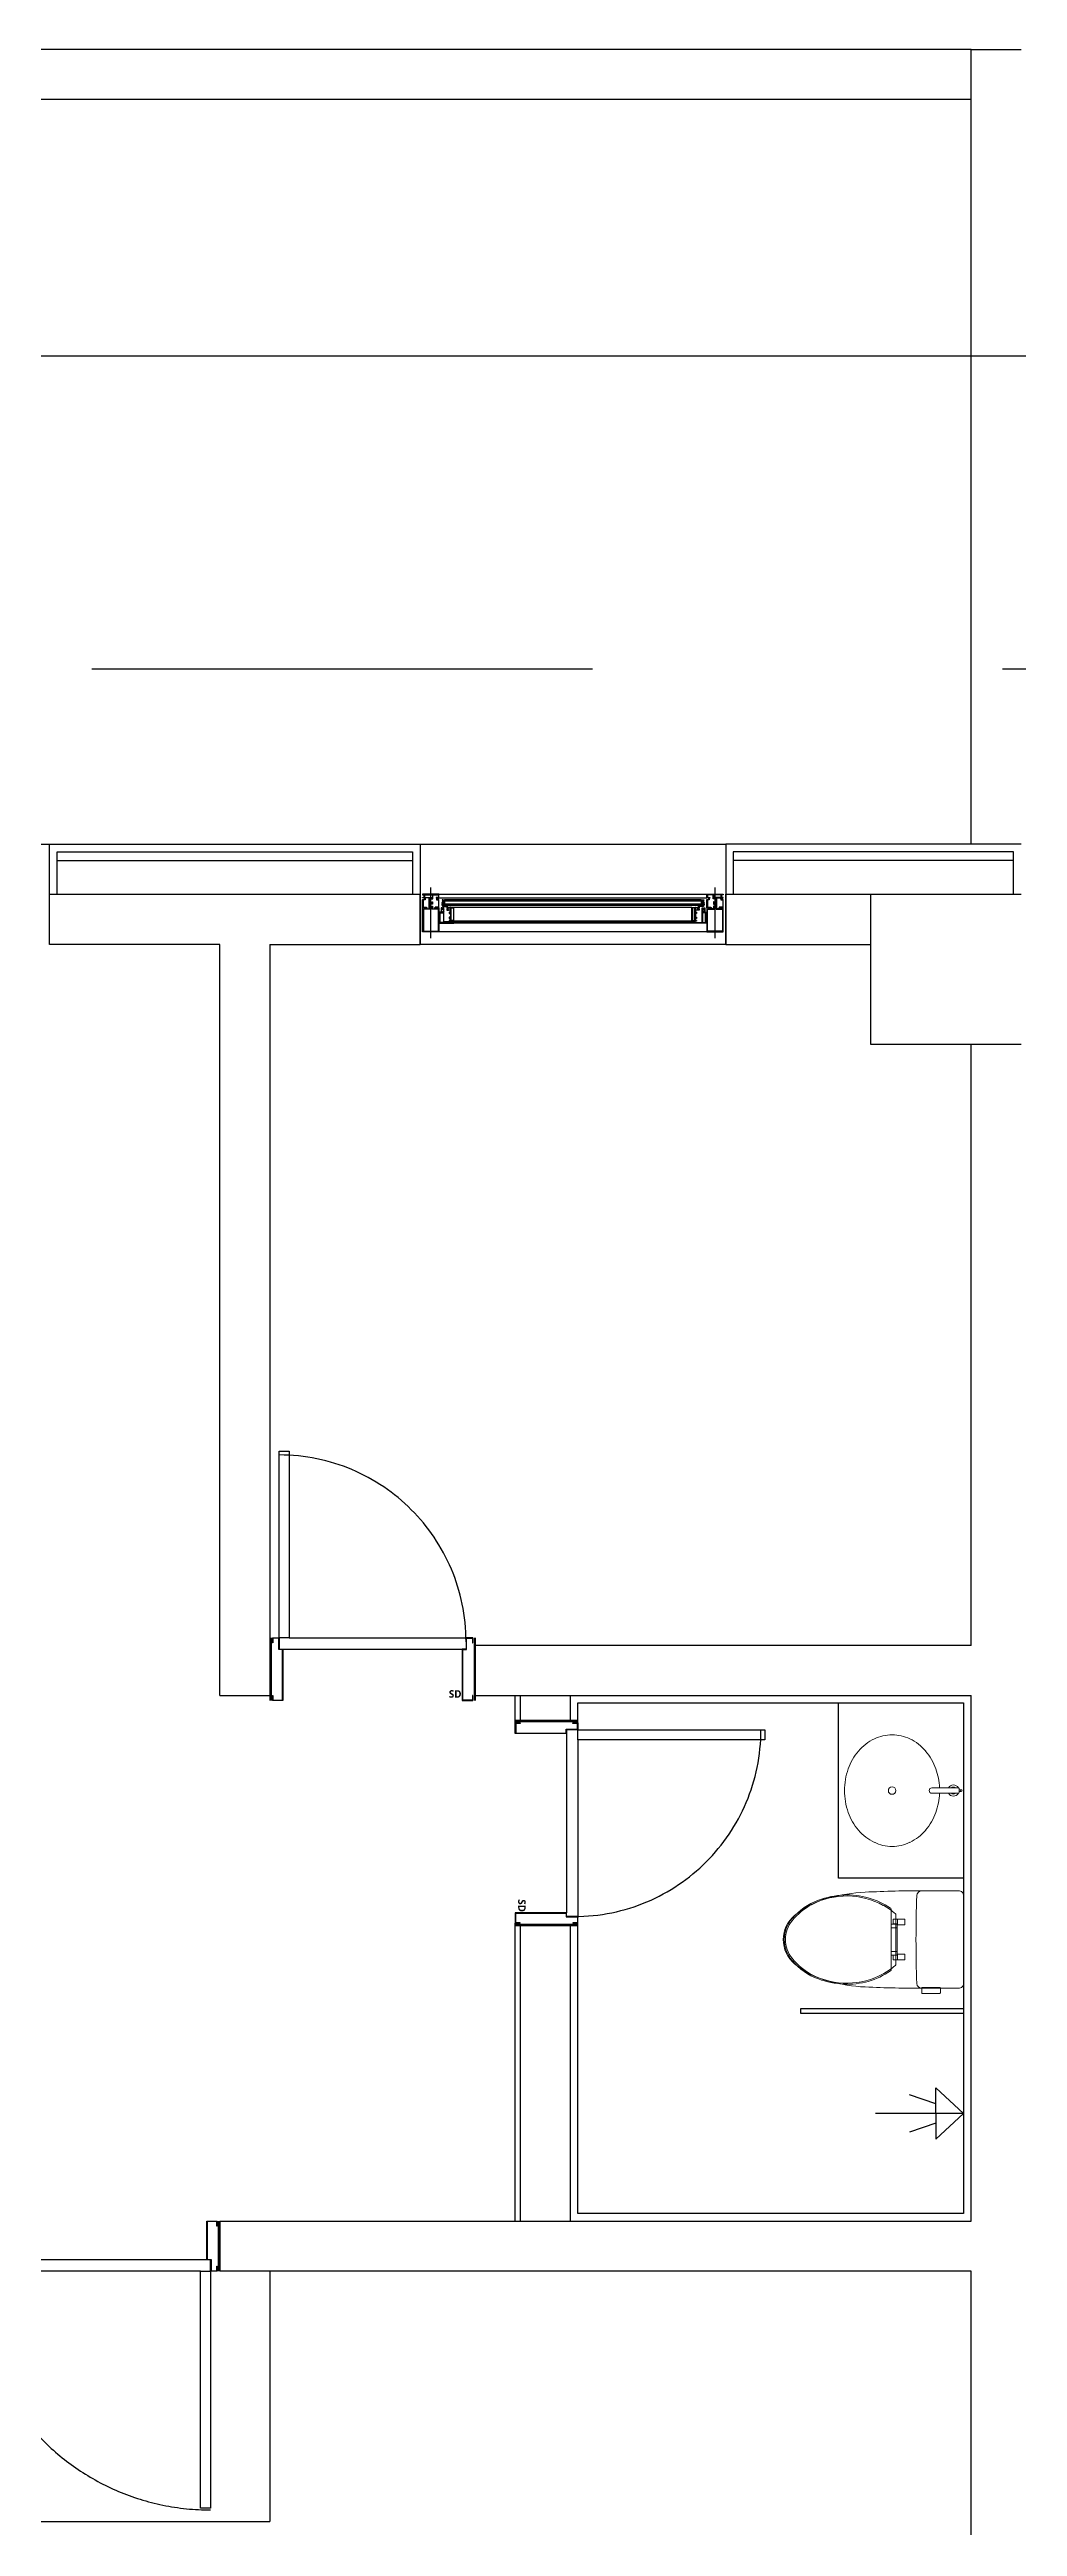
# Model space of a CAD drawing. Header units: millimetres. Extents: x 8456 to 190005487, y 619 to 455456909.
# Drawn here: x 197144 to 197739, y 158882 to 160406 of the extents above; entities that cross this region are included whole.
import ezdxf
from ezdxf.enums import TextEntityAlignment as Align

# ---------------------------------------------------------------- set-up
doc = ezdxf.new("R2010")
doc.units = ezdxf.units.MM
doc.header["$LTSCALE"] = 400
doc.header["$MEASUREMENT"] = 0
for name, pattern in [('ACAD_ISO04W100', [30.5, 24, -3, 0.5, -3]), ('HID', [2, 1.1, -0.9]), ('XR-평면도$0$HID', [2, 1.1, -0.9])]:
    doc.linetypes.add(name, pattern=pattern)
doc.layers.get('0').update_dxf_attribs({"linetype": 'CONTINUOUS'})
for name, color, linetype in [('A-조적해치', 8, 'CONTINUOUS'), ('AA-DOOR', 4, 'CONTINUOUS'), ('AA-FIN2', 6, 'CONTINUOUS'), ('AA-FUR-미설치', 8, 'HID'), ('AA-HAT-타일', 8, 'CONTINUOUS'), ('AA-WALL-조적벽', 3, 'CONTINUOUS'), ('AA-WALL-콘크리트', 2, 'CONTINUOUS'), ('AA-WID', 4, 'CONTINUOUS'), ('AA-공통-단열재', 17, 'CONTINUOUS'), ('COL', 2, 'CONTINUOUS'), ('WID', 4, 'CONTINUOUS')]:
    doc.layers.add(name, color=color, linetype=linetype)
doc.layers.add('AA-TEXT-미표기', color=146, linetype='CONTINUOUS', plot=False)
doc.layers.add('Defpoint', color=161, linetype='CONTINUOUS', plot=False)
doc.layers.add('XR-평면도$0$A-FLXM-SANI', color=6, linetype='CONTINUOUS', lineweight=20)
doc.layers.add('XR-평면도$0$A-SSXM-STAIR', color=7, linetype='CONTINUOUS', lineweight=25)
doc.styles.add('SH_대대리576', font='')
doc.styles.get('SH_대대리576').set_extended_font_data('NanumGothic', bold=True)

# ---------------------------------------------------------------- blocks, each defined once
blk = doc.blocks.new('A$C2DB436D3')
at = {"color": 8, "ltscale": 100}
for p, q in [((7153.5, 23109.6, 2515.7), (7949.9, 23109.6, 2515.7)), ((8275.5, 23109.6, 2515.7), (8543.9, 23109.6, 2515.7))]:
    blk.add_line(p, q, dxfattribs=at)
at = {"layer": 'A-조적해치', "color": 8}
for p in [(8143.5, 21855.6, 2515.7), (7835.5, 21635.6, 2515.7)]:
    blk.add_line(p, (8143.5, 21635.6, 2515.7), dxfattribs=at)
at = {"layer": 'AA-DOOR', "color": 8}
for p, q in [((8145.7, 22407.8, 2515.7), (8145.7, 22412.2, 2515.7)), ((8145.7, 22412.2, 2515.7), (8151.7, 22412.2, 2515.7)), ((8146.1, 22407.8, 2515.7), (8145.7, 22407.8, 2515.7)), ((8151.3, 22411.8, 2515.7), (8146.1, 22411.8, 2515.7)), ((8146.1, 22411.8, 2515.7), (8146.1, 22407.8, 2515.7)), ((8151.3, 22401.9, 2515.7), (8151.3, 22411.8, 2515.7)), ((8154.6, 22401.9, 2515.7), (8151.3, 22401.9, 2515.7)), ((8151.7, 22412.2, 2515.7), (8151.7, 22402.3, 2515.7)), ((8151.7, 22402.3, 2515.7), (8155, 22402.3, 2515.7)), ((8154.6, 22357.5, 2515.7), (8154.6, 22401.9, 2515.7)), ((8155, 22402.3, 2515.7), (8312.5, 22402.3, 2515.7)), ((8155, 22402.3, 2515.7), (8155, 22357.2, 2515.7)), ((8160.5, 22412.2, 2515.7), (8315.8, 22412.2, 2515.7)), ((8315.8, 22402.3, 2515.7), (8312.5, 22402.3, 2515.7)), ((8312.5, 22402.3, 2515.7), (8312.5, 22357.2, 2515.7)), ((8312.9, 22357.5, 2515.7), (8312.9, 22401.9, 2515.7)), ((8312.9, 22401.9, 2515.7), (8316.2, 22401.9, 2515.7)), ((8321.7, 22412.2, 2515.7), (8315.8, 22412.2, 2515.7)), ((8315.8, 22412.2, 2515.7), (8315.8, 22402.3, 2515.7)), ((8316.2, 22401.9, 2515.7), (8316.2, 22411.8, 2515.7)), ((8316.2, 22411.8, 2515.7), (8321.4, 22411.8, 2515.7)), ((8321.4, 22411.8, 2515.7), (8321.4, 22407.8, 2515.7)), ((8321.4, 22407.8, 2515.7), (8321.7, 22407.8, 2515.7)), ((8321.7, 22407.8, 2515.7), (8321.7, 22412.2, 2515.7)), ((8145.7, 22357.2, 2515.7), (8145.7, 22361.6, 2515.7)), ((8145.7, 22361.6, 2515.7), (8146.1, 22361.6, 2515.7)), ((8155, 22357.2, 2515.7), (8145.7, 22357.2, 2515.7)), ((8146.1, 22361.6, 2515.7), (8146.1, 22357.5, 2515.7)), ((8146.1, 22357.5, 2515.7), (8154.6, 22357.5, 2515.7)), ((8312.5, 22357.2, 2515.7), (8321.7, 22357.2, 2515.7)), ((8321.4, 22357.5, 2515.7), (8312.9, 22357.5, 2515.7)), ((8321.7, 22361.6, 2515.7), (8321.4, 22361.6, 2515.7)), ((8321.4, 22361.6, 2515.7), (8321.4, 22357.5, 2515.7)), ((8321.7, 22357.2, 2515.7), (8321.7, 22361.6, 2515.7)), ((8359.1, 22328.1, 2515.7), (8359.1, 22337.4, 2515.7)), ((8359.1, 22337.4, 2515.7), (8363.5, 22337.4, 2515.7)), ((8363.5, 22337, 2515.7), (8359.5, 22337, 2515.7)), ((8359.5, 22337, 2515.7), (8359.5, 22328.5, 2515.7)), ((8363.5, 22337.4, 2515.7), (8363.5, 22337, 2515.7)), ((8409.7, 22337.4, 2515.7), (8414.1, 22337.4, 2515.7)), ((8409.7, 22337, 2515.7), (8409.7, 22337.4, 2515.7)), ((8413.8, 22337, 2515.7), (8409.7, 22337, 2515.7)), ((8413.8, 22331.8, 2515.7), (8413.8, 22337, 2515.7)), ((8414.1, 22337.4, 2515.7), (8414.1, 22331.4, 2515.7)), ((8404.2, 22328.1, 2515.7), (8359.1, 22328.1, 2515.7)), ((8359.5, 22328.5, 2515.7), (8403.9, 22328.5, 2515.7)), ((8403.9, 22328.5, 2515.7), (8403.9, 22331.8, 2515.7)), ((8403.9, 22331.8, 2515.7), (8413.8, 22331.8, 2515.7)), ((8414.1, 22331.4, 2515.7), (8404.2, 22331.4, 2515.7)), ((8404.2, 22331.4, 2515.7), (8404.2, 22328.1, 2515.7)), ((8404.2, 22328.1, 2515.7), (8404.2, 22170.6, 2515.7)), ((8414.1, 22322.6, 2515.7), (8414.1, 22167.3, 2515.7)), ((8404.2, 22170.6, 2515.7), (8359.1, 22170.6, 2515.7)), ((8359.1, 22170.6, 2515.7), (8359.1, 22161.4, 2515.7)), ((8359.1, 22161.4, 2515.7), (8363.5, 22161.4, 2515.7)), ((8359.5, 22161.7, 2515.7), (8359.5, 22170.2, 2515.7)), ((8359.5, 22170.2, 2515.7), (8403.9, 22170.2, 2515.7)), ((8363.5, 22161.7, 2515.7), (8359.5, 22161.7, 2515.7)), ((8363.5, 22161.4, 2515.7), (8363.5, 22161.7, 2515.7)), ((8403.9, 22170.2, 2515.7), (8403.9, 22166.9, 2515.7)), ((8403.9, 22166.9, 2515.7), (8413.8, 22166.9, 2515.7)), ((8404.2, 22167.3, 2515.7), (8404.2, 22170.6, 2515.7)), ((8414.1, 22167.3, 2515.7), (8404.2, 22167.3, 2515.7)), ((8413.8, 22161.7, 2515.7), (8409.7, 22161.7, 2515.7)), ((8409.7, 22161.7, 2515.7), (8409.7, 22161.4, 2515.7)), ((8409.7, 22161.4, 2515.7), (8414.1, 22161.4, 2515.7)), ((8413.8, 22166.9, 2515.7), (8413.8, 22161.7, 2515.7)), ((8414.1, 22161.4, 2515.7), (8414.1, 22167.3, 2515.7)), ((8088.1, 21865.5, 2515.7), (8088.1, 21899.6, 2515.7)), ((8088.1, 21899.6, 2515.7), (8097.3, 21899.6, 2515.7)), ((8097, 21899.2, 2515.7), (8088.5, 21899.2, 2515.7)), ((8088.5, 21899.2, 2515.7), (8088.5, 21865.8, 2515.7)), ((8097, 21895.2, 2515.7), (8097, 21899.2, 2515.7)), ((8097.3, 21899.6, 2515.7), (8097.3, 21895.2, 2515.7)), ((8097.3, 21895.2, 2515.7), (8097, 21895.2, 2515.7)), ((8082.6, 21855.6, 2515.7), (7883.3, 21855.6, 2515.7)), ((8088.1, 21865.5, 2515.7), (7886.6, 21865.5, 2515.7)), ((8091.4, 21865.5, 2515.7), (8088.1, 21865.5, 2515.7)), ((8088.5, 21865.8, 2515.7), (8091.8, 21865.8, 2515.7)), ((8091.4, 21855.6, 2515.7), (8091.4, 21865.5, 2515.7)), ((8097.3, 21855.6, 2515.7), (8091.4, 21855.6, 2515.7)), ((8091.8, 21865.8, 2515.7), (8091.8, 21855.9, 2515.7)), ((8091.8, 21855.9, 2515.7), (8097, 21855.9, 2515.7)), ((8097, 21855.9, 2515.7), (8097, 21860, 2515.7)), ((8097, 21860, 2515.7), (8097.3, 21860, 2515.7)), ((8097.3, 21860, 2515.7), (8097.3, 21855.6, 2515.7))]:
    blk.add_line(p, q, dxfattribs=at)
at = {"layer": 'AA-DOOR', "color": 8, "elevation": 2515.7}
for points in [[(8151.7, 22412.2), (8151.7, 22576.3), (8160.5, 22576.3), (8160.5, 22412.2)], [(8414.1, 22331.4), (8578.3, 22331.4), (8578.3, 22322.6), (8414.1, 22322.6)], [(8091.4, 21855.6), (8091.4, 21647.4), (8082.6, 21647.4), (8082.6, 21855.6)]]:
    blk.add_lwpolyline(points, close=True, dxfattribs=at)
at = {"layer": 'AA-DOOR', "color": 8, "linetype": 'ACAD_ISO04W100'}
for centre, radius, start, end in [((8151.7, 22408.8, 2515.7), 164.1, 0, 90), ((8410.8, 22331.4, 2515.7), 164.1, 270, 0), ((8091.4, 21853.9, 2515.7), 208.1, 180, 270)]:
    blk.add_arc(centre, radius, start, end, dxfattribs=at)
at = {"layer": 'AA-FIN2', "color": 8}
for p, q in [((7949.9, 23065.6, 2515.7), (7949.9, 23109.6, 2515.7)), ((7949.9, 23109.6, 2515.7), (8275.5, 23109.6, 2515.7)), ((7956.5, 23065.6, 2515.7), (7956.5, 23103, 2515.7)), ((7956.5, 23103, 2515.7), (8268.9, 23103, 2515.7)), ((8268.9, 23103, 2515.7), (8268.9, 23065.6, 2515.7)), ((8275.5, 23109.6, 2515.7), (8275.5, 23065.6, 2515.7)), ((8803.5, 23109.6, 2515.7), (8543.9, 23109.6, 2515.7)), ((8543.9, 23109.6, 2515.7), (8543.9, 23065.6, 2515.7)), ((8796.9, 23103, 2515.7), (8550.5, 23103, 2515.7)), ((8550.5, 23103, 2515.7), (8550.5, 23065.6, 2515.7)), ((8796.9, 23065.6, 2515.7), (8796.9, 23103, 2515.7)), ((8642.9, 22355, 2515.7), (8752.9, 22355, 2515.7)), ((8642.9, 22201, 2515.7), (8642.9, 22355, 2515.7)), ((8752.9, 22355, 2515.7), (8752.9, 22201, 2515.7)), ((8752.9, 22201, 2515.7), (8642.9, 22201, 2515.7)), ((8609.9, 22082.2, 2515.7), (8609.9, 22086.6, 2515.7)), ((8609.9, 22086.6, 2515.7), (8752.9, 22086.6, 2515.7)), ((8752.9, 22082.2, 2515.7), (8609.9, 22082.2, 2515.7)), ((8752.9, 22086.6, 2515.7), (8752.9, 22082.2, 2515.7))]:
    blk.add_line(p, q, dxfattribs=at)
at = {"layer": 'AA-FUR-미설치', "color": 8, "linetype": 'XR-평면도$0$HID'}
blk.add_line((9227, 23263.6, 2515.7), (6823.5, 23263.6, 2515.7), dxfattribs=at)
at = {"layer": 'AA-HAT-타일', "color": 8}
for p, q in [((8543.9, 23021.6, 2515.7), (8275.5, 23021.6, 2515.7)), ((8359.1, 22337.4, 2515.7), (8359.1, 22361.6, 2515.7)), ((8414.1, 22337.4, 2515.7), (8414.1, 22355, 2515.7)), ((8414.1, 22355, 2515.7), (8752.9, 22355, 2515.7)), ((8752.9, 22355, 2515.7), (8752.9, 21906.2, 2515.7)), ((8359.1, 21899.6, 2515.7), (8359.1, 22161.4, 2515.7)), ((8414.1, 21906.2, 2515.7), (8414.1, 22161.4, 2515.7)), ((8752.9, 21906.2, 2515.7), (8414.1, 21906.2, 2515.7))]:
    blk.add_line(p, q, dxfattribs=at)
at = {"layer": 'AA-WALL-조적벽', "color": 8}
for p, q in [((8323.9, 22361.6, 2515.7), (8323.9, 22405.6, 2515.7)), ((8363.5, 22361.6, 2515.7), (8363.5, 22339.6, 2515.7)), ((8407.5, 22339.6, 2515.7), (8407.5, 22361.6, 2515.7)), ((8407.5, 22339.6, 2515.7), (8363.5, 22339.6, 2515.7)), ((8363.5, 22159.2, 2515.7), (8363.5, 21899.6, 2515.7)), ((8407.5, 22159.2, 2515.7), (8363.5, 22159.2, 2515.7)), ((8407.5, 21899.6, 2515.7), (8407.5, 22159.2, 2515.7))]:
    blk.add_line(p, q, dxfattribs=at)
at = {"layer": 'AA-WALL-콘크리트', "color": 8}
for p, q in [((7949.9, 23021.6, 2515.7), (7949.9, 23065.6, 2515.7)), ((8728.5, 22002.6, 2515.7), (8705.4, 22010.5, 2515.7)), ((8728.5, 21994.2, 2515.7), (8728.5, 22016.8, 2515.7)), ((8728.5, 22016.8, 2515.7), (8752.9, 21994.2, 2515.7)), ((8752.9, 21994.2, 2515.7), (8675.5, 21994.2, 2515.7)), ((8728.5, 21985.7, 2515.7), (8705.4, 21977.8, 2515.7)), ((8728.5, 21994.2, 2515.7), (8728.5, 21971.5, 2515.7)), ((8728.5, 21971.5, 2515.7), (8752.9, 21994.2, 2515.7))]:
    blk.add_line(p, q, dxfattribs=at)
at = {"layer": 'AA-WID', "color": 8}
for p, q in [((8284.9, 23027.2, 2515.7), (8284.9, 23071.5, 2515.7)), ((8292, 23065.6, 2515.7), (8527.4, 23065.6, 2515.7)), ((8292, 23062.5, 2515.7), (8527.4, 23062.5, 2515.7)), ((8297, 23060.5, 2515.7), (8296.4, 23055.2, 2515.7)), ((8522.5, 23060.7, 2515.7), (8297, 23060.7, 2515.7)), ((8297, 23060.7, 2515.7), (8297, 23055.9, 2515.7)), ((8522.5, 23059.6, 2515.7), (8297, 23059.6, 2515.7)), ((8297, 23055.9, 2515.7), (8297, 23057.2, 2515.7)), ((8522.5, 23057, 2515.7), (8297, 23057, 2515.7)), ((8522.5, 23055.9, 2515.7), (8297, 23055.9, 2515.7)), ((8300.6, 23053.7, 2515.7), (8300.6, 23054.1, 2515.7)), ((8514.2, 23054.1, 2515.7), (8302.3, 23054.1, 2515.7)), ((8518.9, 23053.7, 2515.7), (8518.9, 23054.1, 2515.7)), ((8522.5, 23060.7, 2515.7), (8522.5, 23055.9, 2515.7)), ((8522.5, 23060.5, 2515.7), (8523.1, 23055.2, 2515.7)), ((8522.5, 23055.9, 2515.7), (8522.5, 23057.2, 2515.7)), ((8534.6, 23027.2, 2515.7), (8534.6, 23071.5, 2515.7)), ((8527.4, 23032.6, 2515.7), (8292, 23032.6, 2515.7)), ((8517.2, 23041.4, 2515.7), (8296.3, 23041.4, 2515.7)), ((8514.2, 23042, 2515.7), (8305.2, 23042, 2515.7)), ((8517.2, 23040.3, 2515.7), (8305.2, 23040.3, 2515.7))]:
    blk.add_line(p, q, dxfattribs=at)
at = {"layer": 'AA-WID', "color": 8, "elevation": 2515.7}
for points in [[(8279.3, 23065.1), (8279.3, 23063.1, 1), (8279.6, 23063.1), (8279.6, 23065.1, -0.414214), (8279.7, 23065.2), (8286.2, 23065.2, -0.414214), (8286.4, 23065), (8286.4, 23062.1), (8285.9, 23062.1), (8285.8, 23062.4), (8285.5, 23062.4), (8285.5, 23062, 0.414214), (8285.7, 23061.7), (8286.5, 23061.7, 0.414214), (8286.7, 23062), (8286.7, 23065, -0.414214), (8286.9, 23065.2), (8291.6, 23065.2, -0.414214), (8291.7, 23065.1), (8291.7, 23062.9, -0.414214), (8291.6, 23062.8), (8289.5, 23062.8), (8289.5, 23062.3, 1), (8289.8, 23062.3), (8289.8, 23062.5), (8292, 23062.5), (8292, 23065.6), (8277.7, 23065.6), (8277.7, 23065.2), (8279.2, 23065.2, -0.414214)], [(8277.7, 23053.7), (8279.7, 23053.7, -1), (8279.7, 23053.4), (8279.5, 23053.4), (8279.5, 23053.1), (8280.8, 23053.1), (8280.8, 23053.4), (8280.6, 23053.4, -1), (8280.6, 23053.7), (8281.4, 23053.7, -0.414214), (8281.5, 23053.6), (8281.5, 23053.1, 0.414214), (8281.6, 23053), (8283.3, 23053, 0.414214), (8283.5, 23053.1), (8283.5, 23056.1), (8283.5, 23056.2), (8283.5, 23056.3), (8283.5, 23062.3, 0.414214), (8283.2, 23062.5), (8280.3, 23062.5), (8280.3, 23062.3, -1), (8279.9, 23062.3), (8279.9, 23062.5), (8277.7, 23062.5), (8277.7, 23062.9), (8278.8, 23062.9, 0.414214), (8278.9, 23063), (8278.9, 23064.8, -1), (8279.3, 23064.8), (8279.3, 23063, 0.414214), (8279.4, 23062.9), (8286.1, 23062.9, -0.414214), (8286.3, 23062.7), (8286.3, 23062.1), (8286, 23062.1), (8285.9, 23062.4, 0.322823), (8285.8, 23062.5), (8284, 23062.5, 0.414214), (8283.9, 23062.4), (8283.9, 23058.8, 0.414214), (8284, 23058.7), (8285.8, 23058.7, 0.284079), (8285.9, 23058.8), (8286, 23059), (8286.3, 23059), (8286.3, 23057.2, -0.414214), (8286.2, 23057.1), (8285.7, 23057.1, -1), (8285.7, 23057.4), (8285.8, 23057.4, 0.414214), (8285.9, 23057.5), (8285.9, 23058.1, 0.414214), (8285.7, 23058.3), (8284.1, 23058.3, 0.414214), (8283.9, 23058.1), (8283.9, 23057.5, 0.414214), (8284, 23057.4), (8284.1, 23057.4, -1), (8284.1, 23057.1), (8284, 23057.1, 0.414214), (8283.9, 23057), (8283.9, 23055.4, 0.414214), (8284, 23055.3), (8284.1, 23055.3, -1), (8284.1, 23055), (8284, 23055, 0.414214), (8283.9, 23054.9), (8283.9, 23054.3, 0.414214), (8284.1, 23054.1), (8285.7, 23054.1, 0.414214), (8285.9, 23054.3), (8285.9, 23054.9, 0.414214), (8285.8, 23055), (8285.7, 23055, -1), (8285.7, 23055.3), (8286.2, 23055.3, -0.414214), (8286.3, 23055.2), (8286.3, 23053.1, 0.414214), (8286.4, 23053), (8288.4, 23053, 0.414214), (8288.5, 23053.1), (8288.5, 23053.2, 0.414214), (8288.4, 23053.3), (8288.1, 23053.3, -1), (8288.1, 23053.7), (8289.2, 23053.7, -1), (8289.2, 23053.4), (8289, 23053.4), (8289, 23053.1), (8290.3, 23053.1), (8290.3, 23053.4), (8290.1, 23053.4, -1), (8290.1, 23053.7), (8292, 23053.7), (8292, 23032.6), (8277.7, 23032.6)], [(8280.8, 23053.2, -0.414214), (8280.7, 23053.1), (8279.6, 23053.1, -0.414214), (8279.5, 23053.2), (8279.5, 23053.3, -0.414214), (8279.6, 23053.4), (8279.8, 23053.4, 0.696601), (8279.8, 23053.7), (8277.7, 23053.7), (8277.7, 23060.9, -0.414214), (8278, 23061.2), (8279.4, 23061.2), (8279.4, 23062.4), (8279.8, 23062.4), (8279.8, 23060.9, -0.414214), (8279.6, 23060.7), (8278.2, 23060.7), (8278.2, 23054.2), (8281.1, 23054.2), (8281.1, 23053.7), (8280.5, 23053.7, 0.696601), (8280.5, 23053.4), (8280.7, 23053.4, -0.414214), (8280.8, 23053.3)], [(8284, 23053.5), (8284, 23052.6, -0.414214), (8283.9, 23052.5), (8278.4, 23052.5, 0.414214), (8278.3, 23052.4), (8278.3, 23033.2, 0.414214), (8278.4, 23033.1), (8291.4, 23033.1, 0.414214), (8291.5, 23033.2), (8291.5, 23052.4, 0.414214), (8291.4, 23052.5), (8285.9, 23052.5, -0.414214), (8285.8, 23052.6), (8285.8, 23053.5, 0.414214), (8285.7, 23053.6), (8284.1, 23053.6, 0.414214)], [(8289, 23053.2, 0.414214), (8289.1, 23053.1), (8290.1, 23053.1, 0.414214), (8290.2, 23053.2), (8290.2, 23053.3, 0.414214), (8290.1, 23053.4), (8289.9, 23053.4, -0.696601), (8289.9, 23053.7), (8292, 23053.7), (8292, 23060.9, 0.414214), (8291.8, 23061.2), (8290.4, 23061.2), (8290.4, 23062.4), (8289.9, 23062.4), (8289.9, 23060.9, 0.414214), (8290.2, 23060.7), (8291.6, 23060.7), (8291.6, 23054.2), (8288.6, 23054.2), (8288.6, 23053.7), (8289.3, 23053.7, -0.696601), (8289.3, 23053.4), (8289.1, 23053.4, 0.414214), (8289, 23053.3)], [(8305.2, 23041.4), (8304.5, 23041.4, 1), (8304.5, 23041), (8304.8, 23041), (8304.8, 23040.7), (8303, 23040.7), (8303, 23041), (8303.4, 23041, 1), (8303.4, 23041.4), (8302.6, 23041.4), (8302.6, 23040.7), (8296.5, 23040.7, -0.414213), (8296.3, 23040.9), (8296.3, 23050.6, 0.414213), (8296.2, 23050.7), (8295.8, 23050.7, 1), (8295.8, 23050.5), (8295.9, 23050.5), (8295.9, 23049.9, -0.414214), (8295.8, 23049.8), (8294.5, 23049.8, -0.414214), (8294.3, 23049.9), (8294.3, 23050.5), (8294.5, 23050.5, 1), (8294.5, 23050.7), (8294.3, 23050.7), (8294.3, 23051.8), (8294.5, 23051.8, 1), (8294.5, 23052), (8294.3, 23052), (8294.3, 23052.6, -0.414214), (8294.5, 23052.7), (8295.8, 23052.7, -0.414214), (8295.9, 23052.6), (8295.9, 23052), (8295.8, 23052, 1), (8295.8, 23051.8), (8296.2, 23051.8, 0.414214), (8296.3, 23051.9), (8296.3, 23053.7), (8295.6, 23053.7, 0.414214), (8295.4, 23053.6), (8295.4, 23053.6, 0.414214), (8295.6, 23053.5), (8295.9, 23053.5), (8295.9, 23053.1), (8294.3, 23053.1), (8294.3, 23053.5), (8294.7, 23053.5, 1), (8294.7, 23053.7), (8293.9, 23053.7), (8293.9, 23051.3), (8294, 23051.3), (8293.9, 23051.2), (8293.9, 23050, -0.414214), (8293.8, 23049.9), (8292.7, 23049.9), (8292.7, 23048.2), (8292.3, 23048.2, 0.414214), (8292, 23048, 0.414214), (8292.3, 23047.7), (8292.7, 23047.7), (8292.7, 23042), (8292.3, 23042, 0.414214), (8292, 23041.8, 0.414214), (8292.3, 23041.6), (8292.7, 23041.6), (8292.7, 23040.3), (8305.2, 23040.3)], [(8514.2, 23041.4), (8515, 23041.4, -1), (8515, 23041), (8514.7, 23041), (8514.7, 23040.7), (8516.4, 23040.7), (8516.4, 23041), (8516.1, 23041, -1), (8516.1, 23041.4), (8516.9, 23041.4), (8516.9, 23040.7), (8522.9, 23040.7, 0.414213), (8523.1, 23040.9), (8523.1, 23050.6, -0.414213), (8523.3, 23050.7), (8523.7, 23050.7, -1), (8523.7, 23050.5), (8523.6, 23050.5), (8523.6, 23049.9, 0.414214), (8523.7, 23049.8), (8525, 23049.8, 0.414214), (8525.1, 23049.9), (8525.1, 23050.5), (8525, 23050.5, -1), (8525, 23050.7), (8525.1, 23050.7), (8525.1, 23051.8), (8525, 23051.8, -1), (8525, 23052), (8525.1, 23052), (8525.1, 23052.6, 0.414214), (8525, 23052.7), (8523.7, 23052.7, 0.414214), (8523.6, 23052.6), (8523.6, 23052), (8523.7, 23052, -1), (8523.7, 23051.8), (8523.3, 23051.8, -0.414214), (8523.1, 23051.9), (8523.1, 23053.7), (8523.9, 23053.7, -0.414214), (8524, 23053.6), (8524, 23053.6, -0.414214), (8523.9, 23053.5), (8523.6, 23053.5), (8523.6, 23053.1), (8525.1, 23053.1), (8525.1, 23053.5), (8524.8, 23053.5, -1), (8524.8, 23053.7), (8525.6, 23053.7), (8525.6, 23051.3), (8525.5, 23051.3), (8525.6, 23051.2), (8525.6, 23050, 0.414214), (8525.7, 23049.9), (8526.8, 23049.9), (8526.8, 23048.2), (8527.2, 23048.2, -0.414214), (8527.4, 23048, -0.414214), (8527.2, 23047.7), (8526.8, 23047.7), (8526.8, 23042), (8527.2, 23042, -0.414214), (8527.4, 23041.8, -0.414214), (8527.2, 23041.6), (8526.8, 23041.6), (8526.8, 23040.3), (8514.2, 23040.3)], [(8540.2, 23065.1), (8540.2, 23063.1, -1), (8539.9, 23063.1), (8539.9, 23065.1, 0.414214), (8539.8, 23065.2), (8533.3, 23065.2, 0.414214), (8533.1, 23065), (8533.1, 23062.1), (8533.5, 23062.1), (8533.6, 23062.4), (8534, 23062.4), (8534, 23062, -0.414214), (8533.8, 23061.7), (8533, 23061.7, -0.414214), (8532.8, 23062), (8532.8, 23065, 0.414214), (8532.5, 23065.2), (8527.9, 23065.2, 0.414214), (8527.8, 23065.1), (8527.8, 23062.9, 0.414214), (8527.9, 23062.8), (8530, 23062.8), (8530, 23062.3, -1), (8529.6, 23062.3), (8529.6, 23062.5), (8527.4, 23062.5), (8527.4, 23065.6), (8541.7, 23065.6), (8541.7, 23065.2), (8540.3, 23065.2, 0.414214)], [(8541.7, 23053.7), (8539.8, 23053.7, 1), (8539.8, 23053.4), (8540, 23053.4), (8540, 23053.1), (8538.7, 23053.1), (8538.7, 23053.4), (8538.9, 23053.4, 1), (8538.9, 23053.7), (8538.1, 23053.7, 0.414214), (8538, 23053.6), (8538, 23053.1, -0.414214), (8537.9, 23053), (8536.1, 23053, -0.414214), (8536, 23053.1), (8536, 23056.1), (8536, 23056.2), (8536, 23056.3), (8536, 23062.3, -0.414214), (8536.2, 23062.5), (8539.2, 23062.5), (8539.2, 23062.3, 1), (8539.5, 23062.3), (8539.5, 23062.5), (8541.7, 23062.5), (8541.7, 23062.9), (8540.7, 23062.9, -0.414214), (8540.6, 23063), (8540.6, 23064.8, 1), (8540.2, 23064.8), (8540.2, 23063, -0.414214), (8540.1, 23062.9), (8533.4, 23062.9, 0.414214), (8533.2, 23062.7), (8533.2, 23062.1), (8533.5, 23062.1), (8533.6, 23062.4, -0.322823), (8533.7, 23062.5), (8535.5, 23062.5, -0.414214), (8535.6, 23062.4), (8535.6, 23058.8, -0.414214), (8535.5, 23058.7), (8533.7, 23058.7, -0.284079), (8533.6, 23058.8), (8533.5, 23059), (8533.2, 23059), (8533.2, 23057.2, 0.414214), (8533.3, 23057.1), (8533.8, 23057.1, 1), (8533.8, 23057.4), (8533.7, 23057.4, -0.414214), (8533.6, 23057.5), (8533.6, 23058.1, -0.414214), (8533.8, 23058.3), (8535.4, 23058.3, -0.414214), (8535.6, 23058.1), (8535.6, 23057.5, -0.414214), (8535.5, 23057.4), (8535.4, 23057.4, 1), (8535.4, 23057.1), (8535.5, 23057.1, -0.414214), (8535.6, 23057), (8535.6, 23055.4, -0.414214), (8535.5, 23055.3), (8535.4, 23055.3, 1), (8535.4, 23055), (8535.5, 23055, -0.414214), (8535.6, 23054.9), (8535.6, 23054.3, -0.414214), (8535.4, 23054.1), (8533.8, 23054.1, -0.414214), (8533.6, 23054.3), (8533.6, 23054.9, -0.414214), (8533.7, 23055), (8533.8, 23055, 1), (8533.8, 23055.3), (8533.3, 23055.3, 0.414214), (8533.2, 23055.2), (8533.2, 23053.1, -0.414214), (8533, 23053), (8531.1, 23053, -0.414214), (8531, 23053.1), (8531, 23053.2, -0.414214), (8531.1, 23053.3), (8531.4, 23053.3, 1), (8531.4, 23053.7), (8530.3, 23053.7, 1), (8530.3, 23053.4), (8530.5, 23053.4), (8530.5, 23053.1), (8529.2, 23053.1), (8529.2, 23053.4), (8529.4, 23053.4, 1), (8529.4, 23053.7), (8527.4, 23053.7), (8527.4, 23032.6), (8541.7, 23032.6)], [(8530.5, 23053.2, -0.414214), (8530.4, 23053.1), (8529.3, 23053.1, -0.414214), (8529.2, 23053.2), (8529.2, 23053.3, -0.414214), (8529.3, 23053.4), (8529.5, 23053.4, 0.696601), (8529.5, 23053.7), (8527.4, 23053.7), (8527.4, 23060.9, -0.414214), (8527.7, 23061.2), (8529.1, 23061.2), (8529.1, 23062.4), (8529.5, 23062.4), (8529.5, 23060.9, -0.414214), (8529.3, 23060.7), (8527.9, 23060.7), (8527.9, 23054.2), (8530.8, 23054.2), (8530.8, 23053.7), (8530.2, 23053.7, 0.696601), (8530.2, 23053.4), (8530.4, 23053.4, -0.414214), (8530.5, 23053.3)], [(8535.5, 23053.5), (8535.5, 23052.6, 0.414214), (8535.6, 23052.5), (8541.1, 23052.5, -0.414214), (8541.2, 23052.4), (8541.2, 23033.2, -0.414214), (8541.1, 23033.1), (8528.1, 23033.1, -0.414214), (8528, 23033.2), (8528, 23052.4, -0.414214), (8528.1, 23052.5), (8533.6, 23052.5, 0.414214), (8533.7, 23052.6), (8533.7, 23053.5, -0.414214), (8533.8, 23053.6), (8535.4, 23053.6, -0.414214)], [(8538.7, 23053.2, 0.414214), (8538.8, 23053.1), (8539.8, 23053.1, 0.414214), (8539.9, 23053.2), (8539.9, 23053.3, 0.414214), (8539.8, 23053.4), (8539.6, 23053.4, -0.696601), (8539.6, 23053.7), (8541.7, 23053.7), (8541.7, 23060.9, 0.414214), (8541.5, 23061.2), (8540.1, 23061.2), (8540.1, 23062.4), (8539.6, 23062.4), (8539.6, 23060.9, 0.414214), (8539.9, 23060.7), (8541.3, 23060.7), (8541.3, 23054.2), (8538.3, 23054.2), (8538.3, 23053.7), (8539, 23053.7, -0.696601), (8539, 23053.4), (8538.8, 23053.4, 0.414214), (8538.7, 23053.3)]]:
    blk.add_lwpolyline(points, format="xyb", close=True, dxfattribs=at)
for points in [[(8302.3, 23054.1), (8302.3, 23054.2, 1), (8301.9, 23054.2), (8301.9, 23054.1), (8301.1, 23054.1), (8301.1, 23054), (8301, 23054.1), (8299.5, 23054.1), (8299.5, 23055.2), (8296.4, 23055.2), (8296.4, 23055.7), (8296.1, 23055.7), (8296.1, 23055.2), (8295.6, 23055.2), (8295.6, 23058.4), (8296.1, 23058.4), (8296.1, 23058), (8296.4, 23058), (8296.4, 23058.7), (8295.6, 23058.7), (8295.6, 23060.7), (8294.8, 23060.7, 0.414214), (8294.7, 23060.6), (8294.7, 23060.4, 0.414214), (8294.8, 23060.4), (8295.2, 23060.4), (8295.2, 23058.3), (8294.5, 23058.3), (8294.5, 23057.7, 0.414214), (8294.6, 23057.6), (8294.8, 23057.6, 0.414214), (8294.9, 23057.7), (8294.9, 23057.9), (8295.2, 23057.9), (8295.2, 23057.6), (8295.2, 23057.1), (8294.5, 23057.1), (8294.5, 23056.1, 0.414214), (8294.6, 23056), (8294.8, 23056, 0.414214), (8294.9, 23056.1), (8294.9, 23056.6), (8295.2, 23056.6), (8295.2, 23054.8), (8299, 23054.8), (8299, 23053.3, 0.414214), (8299.1, 23053.2, 0.414214), (8299.2, 23053.3), (8299.2, 23053.5, -0.414214), (8299.4, 23053.7, -0.414214), (8299.5, 23053.5), (8299.5, 23052.2, -0.414214), (8299.4, 23052, -0.414214), (8299.2, 23052.2), (8299.2, 23052.4, 0.414214), (8299.1, 23052.5, 0.414214), (8299, 23052.4), (8299, 23051.7), (8300.4, 23051.7, 0.414214), (8300.5, 23051.8), (8300.5, 23052.2, 1), (8300.3, 23052.2, -0.414214), (8300.2, 23052.1), (8300.1, 23052.1, -0.414214), (8300, 23052.3), (8300, 23053.5, -0.414214), (8300.1, 23053.7), (8300.2, 23053.7, -0.414214), (8300.3, 23053.6, 1), (8300.5, 23053.6, -0.414214), (8300.6, 23053.7), (8301.5, 23053.7, -0.414214), (8301.6, 23053.6, 1), (8301.9, 23053.6, -0.414214), (8302, 23053.7), (8302, 23053.7, -0.414214), (8302.2, 23053.5), (8302.2, 23052.3, -0.414214), (8302, 23052.1), (8302, 23052.1, -0.414214), (8301.9, 23052.2, 1), (8301.6, 23052.2), (8301.6, 23051.8, 0.414214), (8301.7, 23051.7), (8302.2, 23051.7), (8302.2, 23049.8), (8301.1, 23049.8), (8301.1, 23048.8), (8301.5, 23048.8), (8301.5, 23049.4), (8302.2, 23049.4), (8302.2, 23045), (8301.5, 23045), (8301.5, 23045.5), (8301.1, 23045.5), (8301.1, 23044.5), (8302.2, 23044.5), (8302.2, 23042.5), (8301.1, 23042.5), (8301.1, 23042), (8305.2, 23042), (8305.2, 23054.1), (8302.3, 23054.1)], [(8517.2, 23054.1), (8517.2, 23054.2, -1), (8517.5, 23054.2), (8517.5, 23054.1), (8518.4, 23054.1), (8518.4, 23054), (8518.5, 23054.1), (8520, 23054.1), (8520, 23055.2), (8523.1, 23055.2), (8523.1, 23055.7), (8523.3, 23055.7), (8523.3, 23055.2), (8523.8, 23055.2), (8523.8, 23058.4), (8523.3, 23058.4), (8523.3, 23058), (8523.1, 23058), (8523.1, 23058.7), (8523.8, 23058.7), (8523.8, 23060.7), (8524.7, 23060.7, -0.414214), (8524.8, 23060.6), (8524.8, 23060.4, -0.414214), (8524.7, 23060.4), (8524.3, 23060.4), (8524.3, 23058.3), (8525, 23058.3), (8525, 23057.7, -0.414214), (8524.9, 23057.6), (8524.7, 23057.6, -0.414214), (8524.6, 23057.7), (8524.6, 23057.9), (8524.3, 23057.9), (8524.3, 23057.6), (8524.3, 23057.1), (8525, 23057.1), (8525, 23056.1, -0.414214), (8524.9, 23056), (8524.7, 23056, -0.414214), (8524.6, 23056.1), (8524.6, 23056.6), (8524.3, 23056.6), (8524.3, 23054.8), (8520.5, 23054.8), (8520.5, 23053.3, -0.414214), (8520.3, 23053.2, -0.414214), (8520.2, 23053.3), (8520.2, 23053.5, 0.414214), (8520.1, 23053.7, 0.414214), (8520, 23053.5), (8520, 23052.2, 0.414214), (8520.1, 23052, 0.414214), (8520.2, 23052.2), (8520.2, 23052.4, -0.414214), (8520.3, 23052.5, -0.414214), (8520.5, 23052.4), (8520.5, 23051.7), (8519.1, 23051.7, -0.414214), (8519, 23051.8), (8519, 23052.2, -1), (8519.2, 23052.2, 0.414214), (8519.3, 23052.1), (8519.4, 23052.1, 0.414214), (8519.5, 23052.3), (8519.5, 23053.5, 0.414214), (8519.4, 23053.7), (8519.3, 23053.7, 0.414214), (8519.2, 23053.6, -1), (8519, 23053.6, 0.414214), (8518.9, 23053.7), (8518, 23053.7, 0.414214), (8517.8, 23053.6, -1), (8517.6, 23053.6, 0.414214), (8517.5, 23053.7), (8517.5, 23053.7, 0.414214), (8517.3, 23053.5), (8517.3, 23052.3, 0.414214), (8517.5, 23052.1), (8517.5, 23052.1, 0.414214), (8517.6, 23052.2, -1), (8517.8, 23052.2), (8517.8, 23051.8, -0.414214), (8517.7, 23051.7), (8517.3, 23051.7), (8517.3, 23049.8), (8518.4, 23049.8), (8518.4, 23048.8), (8518, 23048.8), (8518, 23049.4), (8517.3, 23049.4), (8517.3, 23045), (8518, 23045), (8518, 23045.5), (8518.4, 23045.5), (8518.4, 23044.5), (8517.3, 23044.5), (8517.3, 23042.5), (8518.4, 23042.5), (8518.4, 23042), (8514.2, 23042), (8514.2, 23054.1), (8517.2, 23054.1)]]:
    blk.add_lwpolyline(points, format="xyb", dxfattribs=at)
for points in [[(8297, 23060.5), (8297, 23055.2), (8296.4, 23055.2), (8296.4, 23060.5)], [(8304.8, 23042.5), (8302.6, 23042.5), (8302.6, 23053.7), (8304.8, 23053.7)], [(8514.7, 23042.5), (8516.9, 23042.5), (8516.9, 23053.7), (8514.7, 23053.7)], [(8522.5, 23060.5), (8522.5, 23055.2), (8523.1, 23055.2), (8523.1, 23060.5)], [(8293.1, 23049.4), (8295.9, 23049.4), (8295.9, 23040.7), (8293.1, 23040.7)], [(8526.3, 23049.4), (8523.6, 23049.4), (8523.6, 23040.7), (8526.3, 23040.7)]]:
    blk.add_lwpolyline(points, close=True, dxfattribs=at)
at = {"layer": 'AA-WID', "color": 8}
for centre, radius, start, end in [((8296.3, 23062.4, 2515.7), 1.85, 249.237, 290.763), ((8297.5, 23051.3, 2515.7), 1.35, 153.4061, 206.5939), ((8301.1, 23049.6, 2515.7), 2.17, 73.8262, 106.1738), ((8518.4, 23049.6, 2515.7), 2.17, 73.8262, 106.1738), ((8523.2, 23062.4, 2515.7), 1.85, 249.237, 290.763), ((8522, 23051.3, 2515.7), 1.35, 333.4061, 26.5939)]:
    blk.add_arc(centre, radius, start, end, dxfattribs=at)
at = {"layer": 'AA-공통-단열재', "color": 8}
for p, q in [((7956.5, 23095.3, 2515.7), (8268.9, 23095.3, 2515.7)), ((8796.9, 23095.3, 2515.7), (8550.5, 23095.3, 2515.7))]:
    blk.add_line(p, q, dxfattribs=at)
at = {"layer": 'COL', "color": 8}
for p, q in [((7949.9, 23065.6, 2515.7), (8275.5, 23065.6, 2515.7)), ((8275.5, 23021.6, 2515.7), (8275.5, 23065.6, 2515.7)), ((8275.5, 23021.6, 2515.7), (8275.5, 23065.6, 2515.7)), ((8275.5, 23065.6, 2515.7), (8275.5, 23021.6, 2515.7)), ((8543.9, 23021.6, 2515.7), (8543.9, 23065.6, 2515.7)), ((8543.9, 23065.6, 2515.7), (8671.5, 23065.6, 2515.7)), ((8543.9, 23065.6, 2515.7), (8543.9, 23021.6, 2515.7)), ((8671.5, 23065.6, 2515.7), (8803.5, 23065.6, 2515.7)), ((8671.5, 22933.6, 2515.7), (8671.5, 23065.6, 2515.7)), ((8099.5, 23021.6, 2515.7), (7949.9, 23021.6, 2515.7)), ((8099.5, 22361.6, 2515.7), (8099.5, 23021.6, 2515.7)), ((8143.5, 23021.6, 2515.7), (8275.5, 23021.6, 2515.7)), ((8143.5, 23021.6, 2515.7), (8143.5, 22361.6, 2515.7)), ((8543.9, 23021.6, 2515.7), (8671.5, 23021.6, 2515.7)), ((8803.5, 22933.6, 2515.7), (8671.5, 22933.6, 2515.7)), ((8759.5, 22405.6, 2515.7), (8759.5, 22933.6, 2515.7)), ((8323.9, 22361.6, 2515.7), (8323.9, 22405.6, 2515.7)), ((8759.5, 22405.6, 2515.7), (8323.9, 22405.6, 2515.7)), ((8099.5, 22361.6, 2515.7), (8143.5, 22361.6, 2515.7)), ((8323.9, 22361.6, 2515.7), (8759.5, 22361.6, 2515.7)), ((8759.5, 21899.6, 2515.7), (8759.5, 22361.6, 2515.7)), ((8099.5, 21899.6, 2515.7), (8759.5, 21899.6, 2515.7)), ((8099.5, 21899.6, 2515.7), (8099.5, 21855.6, 2515.7)), ((8759.5, 21855.6, 2515.7), (8099.5, 21855.6, 2515.7)), ((8759.5, 21283.6, 2515.7), (8759.5, 21855.6, 2515.7))]:
    blk.add_line(p, q, dxfattribs=at)
at = {"layer": 'Defpoint', "color": 8}
for p, q in [((8275.5, 23021.6, 2515.7), (8275.5, 23065.6, 2515.7)), ((8543.9, 23021.6, 2515.7), (8543.9, 23065.6, 2515.7)), ((8143.5, 22412.2, 2515.7), (8143.5, 22357.2, 2515.7)), ((8144.6, 22412.2, 2515.7), (8144.6, 22357.2, 2515.7)), ((8322.8, 22412.2, 2515.7), (8322.8, 22357.2, 2515.7)), ((8323.9, 22412.2, 2515.7), (8323.9, 22357.2, 2515.7)), ((8414.1, 22339.6, 2515.7), (8359.1, 22339.6, 2515.7)), ((8414.1, 22338.5, 2515.7), (8359.1, 22338.5, 2515.7)), ((8414.1, 22160.3, 2515.7), (8359.1, 22160.3, 2515.7)), ((8414.1, 22159.2, 2515.7), (8359.1, 22159.2, 2515.7)), ((8098.4, 21855.6, 2515.7), (8098.4, 21899.6, 2515.7)), ((8099.5, 21855.6, 2515.7), (8099.5, 21899.6, 2515.7))]:
    blk.add_line(p, q, dxfattribs=at)
at = {"layer": 'WID', "color": 8}
for p, q in [((8759.5, 23808.1, 2515.7), (7813.5, 23808.1, 2515.7)), ((8759.5, 23764.1, 2515.7), (7813.5, 23764.1, 2515.7))]:
    blk.add_line(p, q, dxfattribs=at)
at = {"layer": 'XR-평면도$0$A-FLXM-SANI', "color": 8}
for p, q in [((8725, 22280.3, 2515.7), (8748.3, 22280.3, 2515.7)), ((8725, 22275.6, 2515.7), (8748.3, 22275.6, 2515.7)), ((8748.9, 22276.2, 2515.7), (8748.9, 22279.7, 2515.7)), ((8748.9, 22278.7, 2515.7), (8750.9, 22278.7, 2515.7)), ((8748.9, 22277.2, 2515.7), (8750.9, 22277.2, 2515.7)), ((8689.4, 22173.4, 2515.7), (8689.4, 22172.6, 2515.7)), ((8689.4, 22172.6, 2515.7), (8689.4, 22147.1, 2515.7)), ((8689.4, 22160.7, 2515.7), (8694.6, 22160.7, 2515.7)), ((8691, 22160.9, 2515.7), (8691, 22164.6, 2515.7)), ((8691, 22160.9, 2515.7), (8694.9, 22160.9, 2515.7)), ((8691.3, 22164.9, 2515.7), (8700.9, 22164.9, 2515.7)), ((8693.4, 22147.1, 2515.7), (8693.4, 22168.7, 2515.7)), ((8694.6, 22160.7, 2515.7), (8694.6, 22157.4, 2515.7)), ((8694.9, 22160, 2515.7), (8694.9, 22164.9, 2515.7)), ((8694.9, 22160, 2515.7), (8701.2, 22160, 2515.7)), ((8701.2, 22164.6, 2515.7), (8701.2, 22160, 2515.7)), ((8694.6, 22157.4, 2515.7), (8689.4, 22157.4, 2515.7)), ((8689.4, 22147.1, 2515.7), (8689.4, 22121.5, 2515.7)), ((8694.6, 22157.4, 2515.7), (8693.4, 22157.4, 2515.7)), ((8693.4, 22147.1, 2515.7), (8693.4, 22125.4, 2515.7)), ((8694.6, 22136.7, 2515.7), (8694.6, 22157.4, 2515.7)), ((8689.4, 22136.7, 2515.7), (8694.6, 22136.7, 2515.7)), ((8694.6, 22133.4, 2515.7), (8689.4, 22133.4, 2515.7)), ((8689.4, 22121.5, 2515.7), (8689.4, 22120.7, 2515.7)), ((8691, 22133.2, 2515.7), (8691, 22129.5, 2515.7)), ((8691, 22133.2, 2515.7), (8694.9, 22133.2, 2515.7)), ((8691.3, 22129.2, 2515.7), (8700.9, 22129.2, 2515.7)), ((8693.4, 22136.7, 2515.7), (8694.6, 22136.7, 2515.7)), ((8694.6, 22136.7, 2515.7), (8694.6, 22133.4, 2515.7)), ((8694.9, 22134.1, 2515.7), (8694.9, 22129.2, 2515.7)), ((8694.9, 22134.1, 2515.7), (8701.2, 22134.1, 2515.7)), ((8701.2, 22129.5, 2515.7), (8701.2, 22134.1, 2515.7)), ((8716.2, 22104.4, 2515.7), (8716.2, 22100.1, 2515.7)), ((8716.6, 22104.8, 2515.7), (8724.3, 22104.8, 2515.7)), ((8716.6, 22099.6, 2515.7), (8724.3, 22099.6, 2515.7)), ((8732, 22104.8, 2515.7), (8724.3, 22104.8, 2515.7)), ((8732, 22099.6, 2515.7), (8724.3, 22099.6, 2515.7)), ((8732.5, 22104.4, 2515.7), (8732.5, 22100.1, 2515.7))]:
    blk.add_line(p, q, dxfattribs=at)
at = {"layer": 'XR-평면도$0$A-FLXM-SANI', "color": 8, "elevation": 2515.7}
blk.add_lwpolyline([(8594.5, 22147.1, -0.222612), (8604.5, 22168.3, -0.109473), (8634.3, 22183.7, -0.052704), (8666.5, 22188.7, -0.011965), (8719.2, 22190), (8748.6, 22190, -0.414214), (8752.9, 22185.6), (8752.9, 22147.1), (8752.9, 22108.5, -0.414214), (8748.6, 22104.2), (8719.2, 22104.2, -0.011965), (8666.5, 22105.4, -0.052704), (8634.3, 22110.4, -0.109473), (8604.5, 22125.8, -0.222612)], format="xyb", close=True, dxfattribs=at)
blk.add_lwpolyline([(8716.2, 22104.2, -0.40365), (8711.8, 22108.4, -0.008371), (8711.1, 22147.1, -0.008371), (8711.8, 22185.7, -0.40365), (8716.2, 22189.9)], format="xyb", dxfattribs=at)
at = {"layer": 'XR-평면도$0$A-FLXM-SANI', "color": 8}
for centre, radius in [((8690.1, 22278, 2515.7), 3.3), ((8750.9, 22278, 2515.7), 0.758)]:
    blk.add_circle(centre, radius, dxfattribs=at)
for centre, radius, start, end in [((8698.2, 22280.7, 2515.7), 49.4, 139.6534, 160.6151), ((8693.3, 22284.9, 2515.7), 42.9, 115.9947, 139.6534), ((8690.1, 22291.4, 2515.7), 35.6, 90, 115.9947), ((8690.1, 22291.4, 2515.7), 35.6, 64.0053, 90), ((8686.9, 22284.9, 2515.7), 42.9, 40.3466, 64.0053), ((8681.9, 22280.7, 2515.7), 49.4, 19.3849, 40.3466), ((8706, 22278, 2515.7), 57.7, 160.6151, 180), ((8674.1, 22278, 2515.7), 57.7, 2.3494, 19.3849), ((8706, 22278, 2515.7), 57.7, 180, 199.3849), ((8725, 22278, 2515.7), 2.36, 90, 270), ((8674.1, 22278, 2515.7), 57.7, 340.6151, 357.6506), ((8744, 22278, 2515.7), 4.95, 28.5212, 151.4758), ((8744, 22278, 2515.7), 4.95, 208.5242, 331.4788), ((8744, 22278, 2515.7), 3.09, 49.9604, 130.0396), ((8744, 22278, 2515.7), 3.09, 229.9604, 310.0396), ((8748.3, 22279.7, 2515.7), 0.617, 0, 90), ((8748.3, 22276.2, 2515.7), 0.617, 270, 0), ((8698.2, 22275.2, 2515.7), 49.4, 199.3849, 220.3466), ((8681.9, 22275.2, 2515.7), 49.4, 319.6534, 340.6151), ((8693.3, 22271, 2515.7), 42.9, 220.3466, 244.0053), ((8690.1, 22264.5, 2515.7), 35.6, 244.0053, 270), ((8690.1, 22264.5, 2515.7), 35.6, 270, 295.9947), ((8686.9, 22271, 2515.7), 42.9, 295.9947, 319.6534), ((8644.2, 22130, 2515.7), 55, 110.0024, 139.7517), ((8650.3, 22119.4, 2515.7), 66, 60.9463, 117.5516), ((8651.7, 22109.3, 2515.7), 77, 92.9157, 110.0024), ((8651.1, 22120.3, 2515.7), 66, 55.2101, 92.9157), ((8624, 22147.1, 2515.7), 28.6, 139.7517, 180), ((8622.9, 22147.1, 2515.7), 26.4, 141.3628, 180), ((8645.3, 22129.2, 2515.7), 55, 117.5516, 141.3628), ((8652.5, 22123.3, 2515.7), 61.6, 48.906, 60.9463), ((8688, 22173.4, 2515.7), 1.32, 0, 55.2101), ((8691.3, 22164.6, 2515.7), 0.33, 90, 180), ((8692.1, 22168.7, 2515.7), 1.32, 0, 48.906), ((8700.9, 22164.6, 2515.7), 0.33, 0, 90), ((8624, 22147.1, 2515.7), 28.6, 180, 220.2483), ((8622.9, 22147.1, 2515.7), 26.4, 180, 218.6372), ((8644.2, 22164.1, 2515.7), 55, 220.2483, 249.9976), ((8645.3, 22164.9, 2515.7), 55, 218.6372, 242.4484), ((8650.3, 22174.7, 2515.7), 66, 242.4484, 299.0537), ((8651.1, 22173.8, 2515.7), 66, 267.0843, 304.7899), ((8652.5, 22170.8, 2515.7), 61.6, 299.0537, 311.094), ((8688, 22120.7, 2515.7), 1.32, 304.7899, 0), ((8691.3, 22129.5, 2515.7), 0.33, 180, 270), ((8692.1, 22125.4, 2515.7), 1.32, 311.094, 0), ((8700.9, 22129.5, 2515.7), 0.33, 270, 0), ((8651.7, 22184.8, 2515.7), 77, 249.9976, 267.0843), ((8716.6, 22104.4, 2515.7), 0.44, 90, 180), ((8716.6, 22100.1, 2515.7), 0.44, 180, 270), ((8732, 22104.4, 2515.7), 0.44, 0, 90), ((8732, 22100.1, 2515.7), 0.44, 270, 0)]:
    blk.add_arc(centre, radius, start, end, dxfattribs=at)
at = {"layer": 'XR-평면도$0$A-SSXM-STAIR', "color": 8}
for p, q in [((8759.5, 23109.6, 2515.7), (8759.5, 23808.1, 2515.7)), ((8759.5, 23808.1, 2515.7), (8759.5, 23808.1, 2515.7)), ((8759.5, 23808.1, 2515.7), (8803.5, 23808.1, 2515.7))]:
    blk.add_line(p, q, dxfattribs=at)
at = {"layer": 'AA-TEXT-미표기', "color": 8, "style": 'SH_대대리576'}
blk.add_text('SD', height=6.6, dxfattribs=at).set_placement((8300.7, 22362.9, 2515.7), align=Align.MIDDLE_LEFT)
blk.add_text('SD', height=6.6, rotation=270, dxfattribs=at).set_placement((8364.9, 22182.4, 2515.7), align=Align.MIDDLE_LEFT)

msp = doc.modelspace()

# ---------------------------------------------------------------- linework, layer by layer
at = {"layer": 'Defpoint'}
msp.add_lwpolyline([(29467.9, 160217.4), (202988.5, 160217.4), (202988.5, 84717.4), (29467.9, 84717.4)], close=True, dxfattribs=at)

# ---------------------------------------------------------------- block references
at = {"xscale": 0.7, "yscale": 0.7, "zscale": 0.7}
msp.add_blockref('A$C2DB436D3', (191579.1, 143740.2, -160.1), dxfattribs=at)

doc.saveas('drawing.dxf')
